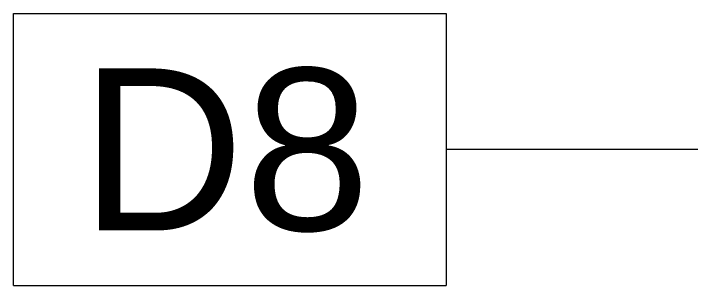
# Model space of a CAD drawing. Header units: inches. Extents: x -1176 to 1545, y -2552 to 978.
# Drawn here: x -810.69 to -791.91, y -1190.05 to -1182.5 of the extents above; entities that cross this region are included whole.
import ezdxf

# ---------------------------------------------------------------- set-up
doc = ezdxf.new("R2010")
doc.units = ezdxf.units.IN
doc.header["$MEASUREMENT"] = 0
doc.layers.add('A-ANNO-KEYN', color=231, linetype='Continuous', lineweight=9)
doc.styles.add('Arial', font='arial.ttf', dxfattribs={"height": 4.5})

# ---------------------------------------------------------------- blocks, each defined once
blk = doc.blocks.new('Keynote Tag - Keynote Number - Boxed-135510-2nd Floor Demo')
at = {"layer": 'A-ANNO-KEYN'}
for p, q in [((-0.125, -0.07924), (-0.125, 0.07812)), ((-0.125, 0.07812), (0.125, 0.07812)), ((0.125, 0.07812), (0.125, -0.07924)), ((-0.125, -0.07924), (0.125, -0.07924))]:
    blk.add_line(p, q, dxfattribs=at)

msp = doc.modelspace()

# ---------------------------------------------------------------- linework, layer by layer
at = {"layer": 'A-ANNO-KEYN'}
msp.add_line((-784.341, -1186.277), (-798.686, -1186.277), dxfattribs=at)

# ---------------------------------------------------------------- block references
at = {"layer": 'A-ANNO-KEYN', "xscale": 47.99999999999997, "yscale": 47.99999999999997, "zscale": 47.99999999999997}
msp.add_blockref('Keynote Tag - Keynote Number - Boxed-135510-2nd Floor Demo', (-804.686, -1186.25), dxfattribs=at)

# ---------------------------------------------------------------- texts
at = {"layer": 'A-ANNO-KEYN', "insert": (-808.829, -1184.024), "char_height": 4.5, "width": 9.8475, "attachment_point": 1, "style": 'Arial'}
msp.add_mtext('D8', dxfattribs=at)

doc.saveas('drawing.dxf')
